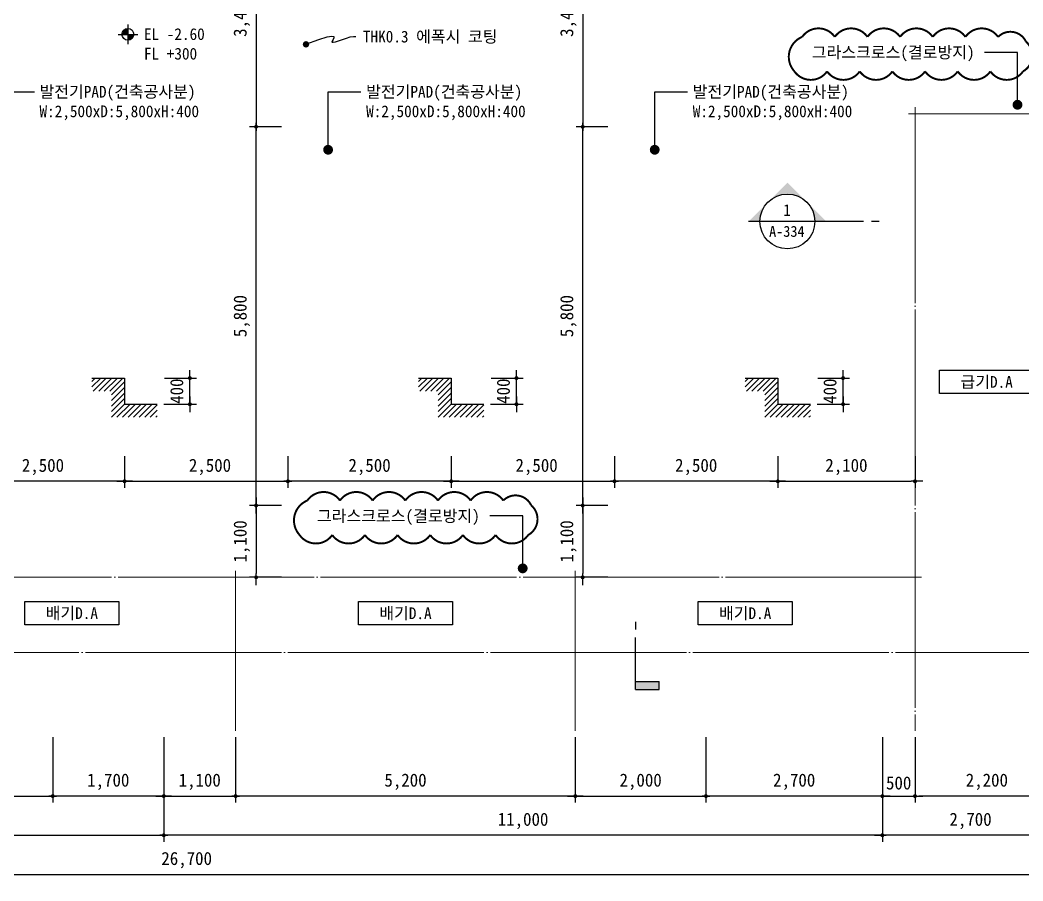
# Model space of a CAD drawing. Header units: inches. Extents: x 2004 to 150234, y 6875187 to 6994525.
# Drawn here: x 76659 to 92011, y 6974645 to 6987829 of the extents above; entities that cross this region are included whole.
import ezdxf
from ezdxf.enums import TextEntityAlignment as Align

# ---------------------------------------------------------------- set-up
doc = ezdxf.new("R2010")
doc.units = ezdxf.units.IN
doc.header["$MEASUREMENT"] = 0
doc.linetypes.add('CEN', pattern=[62, 60, -1, 0, -1])
doc.layers.get('0').update_dxf_attribs({"linetype": 'CONTINUOUS'})
for name, color, linetype, lineweight in [('A-AXIS-LINE', 1, 'CEN', 15), ('A-DIMS', 7, 'CONTINUOUS', 25), ('A-MKXS-LEAD', 7, 'CONTINUOUS', 25), ('A-MKXS-MAK1', 3, 'CONTINUOUS', 25), ('A-MKXS-TEXT2', 7, 'CONTINUOUS', 25), ('A-MKXX-SYMB', 7, 'CONTINUOUS', 25), ('A-XXXX-HATC', 8, 'CONTINUOUS', 18), ('A-XXXX-SYMB', 7, 'CONTINUOUS', 25), ('A-XXXX-TXT2', 3, 'CONTINUOUS', 25), ('REV-202205', 20, 'CONTINUOUS', 25)]:
    doc.layers.add(name, color=color, linetype=linetype, lineweight=lineweight)
doc.layers.add('AA-TEX-3', color=3, linetype='CONTINUOUS')
doc.styles.add('HY울릉도L', font='H2GTRE.TTF')
doc.styles.add('돋움체', font='')
doc.styles.get('돋움체').set_extended_font_data('DotumChe')
doc.dimstyles.new('CDIM', dxfattribs={"dimtxt": 2, "dimasz": 0.6, "dimexe": 1, "dimexo": 1, "dimgap": 1, "dimtad": 1, "dimdec": 0, "dimrnd": 0.5, "dimzin": 0, "dimdsep": 32, "dimlunit": 6, "dimtxsty": 'HY울릉도L', "dimblk1": '_CIDOT', "dimblk2": '_CIDOT', "dimsah": 1, "dimcen": 4.5, "dimclrd": 2, "dimclre": 2, "dimclrt": 7, "dimadec": 0, "dimazin": 0, "dimtfac": 1, "dimtdec": 0, "dimtix": 1, "dimtmove": 2, "dimatfit": 1, "dimldrblk": '_CIDOT', "dimfxl": 1, "dimtolj": 1, "dimtzin": 0, "dimlwd": -1, "dimarcsym": 0})

# ---------------------------------------------------------------- blocks, each defined once
blk = doc.blocks.new('_CIDOT')
at = {"color": 0, "linetype": 'ByBlock'}
blk.add_line((2, 0), (-1, 0), dxfattribs=at)
at = {"color": 0, "linetype": 'ByBlock', "const_width": 0.5}
blk.add_lwpolyline([(-0.25, 0, 1), (0.25, 0, 1)], format="xyb", close=True, dxfattribs=at)
blk = doc.blocks.new('*D24')
at = {"layer": 'A-DIMS', "transparency": 16777216}
for p, q in [((79258, 6982406), (79258, 6982466)), ((79258, 6981946), (79258, 6982346)), ((79258, 6981886), (79258, 6981826))]:
    blk.add_line(p, q, dxfattribs=at)
at = {"layer": 'A-DIMS', "lineweight": -2, "transparency": 16777216}
for p, q in [((78871, 6982346), (79358, 6982346)), ((78859, 6981946), (79358, 6981946))]:
    blk.add_line(p, q, dxfattribs=at)
at = {"layer": 'A-DIMS', "transparency": 16777216, "xscale": 60, "yscale": 60, "zscale": 60}
for p, rotation in [((79258, 6982346), 270), ((79258, 6981946), 90)]:
    blk.add_blockref('_CIDOT', p, dxfattribs=dict(at, rotation=rotation))
at = {"layer": 'A-DIMS', "color": 3, "transparency": 16777216, "insert": (79058, 6982146), "char_height": 200, "attachment_point": 5, "rotation": 90, "style": '돋움체'}
blk.add_mtext('\\A1;400', dxfattribs=at)
blk = doc.blocks.new('*D25')
at = {"layer": 'A-DIMS', "transparency": 16777216}
for p, q in [((84258, 6982406), (84258, 6982466)), ((84258, 6981946), (84258, 6982346)), ((84258, 6981886), (84258, 6981826))]:
    blk.add_line(p, q, dxfattribs=at)
at = {"layer": 'A-DIMS', "lineweight": -2, "transparency": 16777216}
for p, q in [((83871, 6982346), (84358, 6982346)), ((83859, 6981946), (84358, 6981946))]:
    blk.add_line(p, q, dxfattribs=at)
at = {"layer": 'A-DIMS', "transparency": 16777216, "xscale": 60, "yscale": 60, "zscale": 60}
for p, rotation in [((84258, 6982346), 270), ((84258, 6981946), 90)]:
    blk.add_blockref('_CIDOT', p, dxfattribs=dict(at, rotation=rotation))
at = {"layer": 'A-DIMS', "color": 3, "transparency": 16777216, "insert": (84058, 6982146), "char_height": 200, "attachment_point": 5, "rotation": 90, "style": '돋움체'}
blk.add_mtext('\\A1;400', dxfattribs=at)
blk = doc.blocks.new('*D26')
at = {"layer": 'A-DIMS', "transparency": 16777216}
for p, q in [((89258, 6982406), (89258, 6982466)), ((89258, 6981946), (89258, 6982346)), ((89258, 6981886), (89258, 6981826))]:
    blk.add_line(p, q, dxfattribs=at)
at = {"layer": 'A-DIMS', "lineweight": -2, "transparency": 16777216}
for p, q in [((88871, 6982346), (89358, 6982346)), ((88859, 6981946), (89358, 6981946))]:
    blk.add_line(p, q, dxfattribs=at)
at = {"layer": 'A-DIMS', "transparency": 16777216, "xscale": 60, "yscale": 60, "zscale": 60}
for p, rotation in [((89258, 6982346), 270), ((89258, 6981946), 90)]:
    blk.add_blockref('_CIDOT', p, dxfattribs=dict(at, rotation=rotation))
at = {"layer": 'A-DIMS', "color": 3, "transparency": 16777216, "insert": (89058, 6982146), "char_height": 200, "attachment_point": 5, "rotation": 90, "style": '돋움체'}
blk.add_mtext('\\A1;400', dxfattribs=at)
blk = doc.blocks.new('*D56')
at = {"layer": 'A-DIMS', "lineweight": -2, "transparency": 16777216}
for p, q in [((85659, 6986195), (85172, 6986195)), ((85659, 6980395), (85172, 6980395))]:
    blk.add_line(p, q, dxfattribs=at)
at = {"layer": 'A-DIMS', "transparency": 16777216}
blk.add_line((85272, 6980455), (85272, 6986135), dxfattribs=at)
at = {"layer": 'A-DIMS', "transparency": 16777216, "xscale": 60, "yscale": 60, "zscale": 60}
for p, rotation in [((85272, 6986195), 90), ((85272, 6980395), 270)]:
    blk.add_blockref('_CIDOT', p, dxfattribs=dict(at, rotation=rotation))
at = {"layer": 'A-DIMS', "color": 3, "transparency": 16777216, "insert": (85053, 6983295), "char_height": 200, "attachment_point": 5, "rotation": 90, "style": '돋움체'}
blk.add_mtext('\\A1;5,800', dxfattribs=at)
blk = doc.blocks.new('*D57')
at = {"layer": 'A-DIMS', "lineweight": -2, "transparency": 16777216}
for p, q in [((85659, 6989595), (85172, 6989595)), ((85659, 6986195), (85172, 6986195))]:
    blk.add_line(p, q, dxfattribs=at)
at = {"layer": 'A-DIMS', "transparency": 16777216}
blk.add_line((85272, 6989535), (85272, 6986255), dxfattribs=at)
at = {"layer": 'A-DIMS', "transparency": 16777216, "xscale": 60, "yscale": 60, "zscale": 60}
for p, rotation in [((85272, 6989595), 90), ((85272, 6986195), 270)]:
    blk.add_blockref('_CIDOT', p, dxfattribs=dict(at, rotation=rotation))
at = {"layer": 'A-DIMS', "color": 3, "transparency": 16777216, "insert": (85053, 6987895), "char_height": 200, "attachment_point": 5, "rotation": 90, "style": '돋움체'}
blk.add_mtext('\\A1;3,400', dxfattribs=at)
blk = doc.blocks.new('*D58')
at = {"layer": 'A-DIMS', "lineweight": -2, "transparency": 16777216}
for p, q in [((85659, 6980395), (85172, 6980395)), ((85659, 6979295), (85172, 6979295))]:
    blk.add_line(p, q, dxfattribs=at)
at = {"layer": 'A-DIMS', "transparency": 16777216}
blk.add_line((85272, 6980335), (85272, 6979355), dxfattribs=at)
at = {"layer": 'A-DIMS', "transparency": 16777216, "xscale": 60, "yscale": 60, "zscale": 60}
for p, rotation in [((85272, 6980395), 90), ((85272, 6979295), 270)]:
    blk.add_blockref('_CIDOT', p, dxfattribs=dict(at, rotation=rotation))
at = {"layer": 'A-DIMS', "color": 3, "transparency": 16777216, "insert": (85053, 6979845), "char_height": 200, "attachment_point": 5, "rotation": 90, "style": '돋움체'}
blk.add_mtext('\\A1;1,100', dxfattribs=at)
blk = doc.blocks.new('*D59')
at = {"layer": 'A-DIMS', "lineweight": -2, "transparency": 16777216}
for p, q in [((80659, 6986195), (80172, 6986195)), ((80659, 6980395), (80172, 6980395))]:
    blk.add_line(p, q, dxfattribs=at)
at = {"layer": 'A-DIMS', "transparency": 16777216}
blk.add_line((80272, 6980455), (80272, 6986135), dxfattribs=at)
at = {"layer": 'A-DIMS', "transparency": 16777216, "xscale": 60, "yscale": 60, "zscale": 60}
for p, rotation in [((80272, 6986195), 90), ((80272, 6980395), 270)]:
    blk.add_blockref('_CIDOT', p, dxfattribs=dict(at, rotation=rotation))
at = {"layer": 'A-DIMS', "color": 3, "transparency": 16777216, "insert": (80053, 6983295), "char_height": 200, "attachment_point": 5, "rotation": 90, "style": '돋움체'}
blk.add_mtext('\\A1;5,800', dxfattribs=at)
blk = doc.blocks.new('*D60')
at = {"layer": 'A-DIMS', "lineweight": -2, "transparency": 16777216}
for p, q in [((80659, 6989595), (80172, 6989595)), ((80659, 6986195), (80172, 6986195))]:
    blk.add_line(p, q, dxfattribs=at)
at = {"layer": 'A-DIMS', "transparency": 16777216}
blk.add_line((80272, 6989535), (80272, 6986255), dxfattribs=at)
at = {"layer": 'A-DIMS', "transparency": 16777216, "xscale": 60, "yscale": 60, "zscale": 60}
for p, rotation in [((80272, 6989595), 90), ((80272, 6986195), 270)]:
    blk.add_blockref('_CIDOT', p, dxfattribs=dict(at, rotation=rotation))
at = {"layer": 'A-DIMS', "color": 3, "transparency": 16777216, "insert": (80053, 6987895), "char_height": 200, "attachment_point": 5, "rotation": 90, "style": '돋움체'}
blk.add_mtext('\\A1;3,400', dxfattribs=at)
blk = doc.blocks.new('*D61')
at = {"layer": 'A-DIMS', "lineweight": -2, "transparency": 16777216}
for p, q in [((80659, 6980395), (80172, 6980395)), ((80659, 6979295), (80172, 6979295))]:
    blk.add_line(p, q, dxfattribs=at)
at = {"layer": 'A-DIMS', "transparency": 16777216}
blk.add_line((80272, 6980335), (80272, 6979355), dxfattribs=at)
at = {"layer": 'A-DIMS', "transparency": 16777216, "xscale": 60, "yscale": 60, "zscale": 60}
for p, rotation in [((80272, 6980395), 90), ((80272, 6979295), 270)]:
    blk.add_blockref('_CIDOT', p, dxfattribs=dict(at, rotation=rotation))
at = {"layer": 'A-DIMS', "color": 3, "transparency": 16777216, "insert": (80053, 6979845), "char_height": 200, "attachment_point": 5, "rotation": 90, "style": '돋움체'}
blk.add_mtext('\\A1;1,100', dxfattribs=at)
blk = doc.blocks.new('*D62')
at = {"layer": 'A-DIMS', "lineweight": -2, "transparency": 16777216}
for p, q in [((83259, 6981152), (83259, 6980666)), ((85759, 6981152), (85759, 6980666))]:
    blk.add_line(p, q, dxfattribs=at)
at = {"layer": 'A-DIMS', "transparency": 16777216}
blk.add_line((83319, 6980766), (85699, 6980766), dxfattribs=at)
at = {"layer": 'A-DIMS', "transparency": 16777216, "xscale": 60, "yscale": 60, "zscale": 60, "rotation": 180}
blk.add_blockref('_CIDOT', (83259, 6980766), dxfattribs=at)
at = {"layer": 'A-DIMS', "transparency": 16777216, "xscale": 60, "yscale": 60, "zscale": 60}
blk.add_blockref('_CIDOT', (85759, 6980766), dxfattribs=at)
at = {"layer": 'A-DIMS', "color": 3, "transparency": 16777216, "insert": (84566, 6980985), "char_height": 200, "attachment_point": 5, "style": '돋움체'}
blk.add_mtext('\\A1;2,500', dxfattribs=at)
blk = doc.blocks.new('*D63')
at = {"layer": 'A-DIMS', "lineweight": -2, "transparency": 16777216}
for p, q in [((85759, 6981152), (85759, 6980666)), ((88259, 6981152), (88259, 6980666))]:
    blk.add_line(p, q, dxfattribs=at)
at = {"layer": 'A-DIMS', "transparency": 16777216}
blk.add_line((88199, 6980766), (85819, 6980766), dxfattribs=at)
at = {"layer": 'A-DIMS', "transparency": 16777216, "xscale": 60, "yscale": 60, "zscale": 60, "rotation": 180}
blk.add_blockref('_CIDOT', (85759, 6980766), dxfattribs=at)
at = {"layer": 'A-DIMS', "transparency": 16777216, "xscale": 60, "yscale": 60, "zscale": 60}
blk.add_blockref('_CIDOT', (88259, 6980766), dxfattribs=at)
at = {"layer": 'A-DIMS', "color": 3, "transparency": 16777216, "insert": (87009, 6980985), "char_height": 200, "attachment_point": 5, "style": '돋움체'}
blk.add_mtext('\\A1;2,500', dxfattribs=at)
blk = doc.blocks.new('*D64')
at = {"layer": 'A-DIMS', "lineweight": -2, "transparency": 16777216}
for p, q in [((80759, 6981152), (80759, 6980666)), ((83259, 6981152), (83259, 6980666))]:
    blk.add_line(p, q, dxfattribs=at)
at = {"layer": 'A-DIMS', "transparency": 16777216}
blk.add_line((83199, 6980766), (80819, 6980766), dxfattribs=at)
at = {"layer": 'A-DIMS', "transparency": 16777216, "xscale": 60, "yscale": 60, "zscale": 60, "rotation": 180}
blk.add_blockref('_CIDOT', (80759, 6980766), dxfattribs=at)
at = {"layer": 'A-DIMS', "transparency": 16777216, "xscale": 60, "yscale": 60, "zscale": 60}
blk.add_blockref('_CIDOT', (83259, 6980766), dxfattribs=at)
at = {"layer": 'A-DIMS', "color": 3, "transparency": 16777216, "insert": (82009, 6980985), "char_height": 200, "attachment_point": 5, "style": '돋움체'}
blk.add_mtext('\\A1;2,500', dxfattribs=at)
blk = doc.blocks.new('*D65')
at = {"layer": 'A-DIMS', "lineweight": -2, "transparency": 16777216}
for p, q in [((75759, 6981152), (75759, 6980666)), ((78259, 6981152), (78259, 6980666))]:
    blk.add_line(p, q, dxfattribs=at)
at = {"layer": 'A-DIMS', "transparency": 16777216}
blk.add_line((78199, 6980766), (75819, 6980766), dxfattribs=at)
at = {"layer": 'A-DIMS', "transparency": 16777216, "xscale": 60, "yscale": 60, "zscale": 60, "rotation": 180}
blk.add_blockref('_CIDOT', (75759, 6980766), dxfattribs=at)
at = {"layer": 'A-DIMS', "transparency": 16777216, "xscale": 60, "yscale": 60, "zscale": 60}
blk.add_blockref('_CIDOT', (78259, 6980766), dxfattribs=at)
at = {"layer": 'A-DIMS', "color": 3, "transparency": 16777216, "insert": (77009, 6980985), "char_height": 200, "attachment_point": 5, "style": '돋움체'}
blk.add_mtext('\\A1;2,500', dxfattribs=at)
blk = doc.blocks.new('*D66')
at = {"layer": 'A-DIMS', "lineweight": -2, "transparency": 16777216}
for p, q in [((88259, 6981152), (88259, 6980666)), ((90359, 6981152), (90359, 6980666))]:
    blk.add_line(p, q, dxfattribs=at)
at = {"layer": 'A-DIMS', "transparency": 16777216}
blk.add_line((88319, 6980766), (90299, 6980766), dxfattribs=at)
at = {"layer": 'A-DIMS', "transparency": 16777216, "xscale": 60, "yscale": 60, "zscale": 60, "rotation": 180}
blk.add_blockref('_CIDOT', (88259, 6980766), dxfattribs=at)
at = {"layer": 'A-DIMS', "transparency": 16777216, "xscale": 60, "yscale": 60, "zscale": 60}
blk.add_blockref('_CIDOT', (90359, 6980766), dxfattribs=at)
at = {"layer": 'A-DIMS', "color": 3, "transparency": 16777216, "insert": (89309, 6980985), "char_height": 200, "attachment_point": 5, "style": '돋움체'}
blk.add_mtext('\\A1;2,100', dxfattribs=at)
blk = doc.blocks.new('*D75')
at = {"layer": 'A-DIMS', "lineweight": -2, "transparency": 16777216}
for p, q in [((65859, 6976845), (65859, 6974645)), ((92559, 6976845), (92559, 6974645))]:
    blk.add_line(p, q, dxfattribs=at)
at = {"layer": 'A-DIMS', "transparency": 16777216}
blk.add_line((65919, 6974745), (92499, 6974745), dxfattribs=at)
at = {"layer": 'A-DIMS', "transparency": 16777216, "xscale": 60, "yscale": 60, "zscale": 60, "rotation": 180}
blk.add_blockref('_CIDOT', (65859, 6974745), dxfattribs=at)
at = {"layer": 'A-DIMS', "transparency": 16777216, "xscale": 60, "yscale": 60, "zscale": 60}
blk.add_blockref('_CIDOT', (92559, 6974745), dxfattribs=at)
at = {"layer": 'A-DIMS', "color": 3, "transparency": 16777216, "insert": (79209, 6974964), "char_height": 200, "attachment_point": 5, "style": '돋움체'}
blk.add_mtext('\\A1;26,700', dxfattribs=at)
blk = doc.blocks.new('*D76')
at = {"layer": 'A-DIMS', "lineweight": -2, "transparency": 16777216}
for p, q in [((77159, 6976845), (77159, 6975845)), ((78859, 6976845), (78859, 6975845))]:
    blk.add_line(p, q, dxfattribs=at)
at = {"layer": 'A-DIMS', "transparency": 16777216}
blk.add_line((78799, 6975945), (77219, 6975945), dxfattribs=at)
at = {"layer": 'A-DIMS', "transparency": 16777216, "xscale": 60, "yscale": 60, "zscale": 60, "rotation": 180}
blk.add_blockref('_CIDOT', (77159, 6975945), dxfattribs=at)
at = {"layer": 'A-DIMS', "transparency": 16777216, "xscale": 60, "yscale": 60, "zscale": 60}
blk.add_blockref('_CIDOT', (78859, 6975945), dxfattribs=at)
at = {"layer": 'A-DIMS', "color": 3, "transparency": 16777216, "insert": (78009, 6976164), "char_height": 200, "attachment_point": 5, "style": '돋움체'}
blk.add_mtext('\\A1;1,700', dxfattribs=at)
blk = doc.blocks.new('*D77')
at = {"layer": 'A-DIMS', "lineweight": -2, "transparency": 16777216}
for p, q in [((78859, 6976845), (78859, 6975245)), ((89859, 6976845), (89859, 6975245))]:
    blk.add_line(p, q, dxfattribs=at)
at = {"layer": 'A-DIMS', "transparency": 16777216}
blk.add_line((89799, 6975345), (78919, 6975345), dxfattribs=at)
at = {"layer": 'A-DIMS', "transparency": 16777216, "xscale": 60, "yscale": 60, "zscale": 60, "rotation": 180}
blk.add_blockref('_CIDOT', (78859, 6975345), dxfattribs=at)
at = {"layer": 'A-DIMS', "transparency": 16777216, "xscale": 60, "yscale": 60, "zscale": 60}
blk.add_blockref('_CIDOT', (89859, 6975345), dxfattribs=at)
at = {"layer": 'A-DIMS', "color": 3, "transparency": 16777216, "insert": (84359, 6975564), "char_height": 200, "attachment_point": 5, "style": '돋움체'}
blk.add_mtext('\\A1;11,000', dxfattribs=at)
blk = doc.blocks.new('*D78')
at = {"layer": 'A-DIMS', "lineweight": -2, "transparency": 16777216}
for p, q in [((67859, 6976845), (67859, 6975245)), ((78859, 6976845), (78859, 6975245))]:
    blk.add_line(p, q, dxfattribs=at)
at = {"layer": 'A-DIMS', "transparency": 16777216}
blk.add_line((67919, 6975345), (78799, 6975345), dxfattribs=at)
at = {"layer": 'A-DIMS', "transparency": 16777216, "xscale": 60, "yscale": 60, "zscale": 60, "rotation": 180}
blk.add_blockref('_CIDOT', (67859, 6975345), dxfattribs=at)
at = {"layer": 'A-DIMS', "transparency": 16777216, "xscale": 60, "yscale": 60, "zscale": 60}
blk.add_blockref('_CIDOT', (78859, 6975345), dxfattribs=at)
at = {"layer": 'A-DIMS', "color": 3, "transparency": 16777216, "insert": (73359, 6975564), "char_height": 200, "attachment_point": 5, "style": '돋움체'}
blk.add_mtext('\\A1;11,000', dxfattribs=at)
blk = doc.blocks.new('*D79')
at = {"layer": 'A-DIMS', "lineweight": -2, "transparency": 16777216}
for p, q in [((67859, 6976845), (67859, 6975845)), ((77159, 6976845), (77159, 6975845))]:
    blk.add_line(p, q, dxfattribs=at)
at = {"layer": 'A-DIMS', "transparency": 16777216}
blk.add_line((67919, 6975945), (77099, 6975945), dxfattribs=at)
at = {"layer": 'A-DIMS', "transparency": 16777216, "xscale": 60, "yscale": 60, "zscale": 60, "rotation": 180}
blk.add_blockref('_CIDOT', (67859, 6975945), dxfattribs=at)
at = {"layer": 'A-DIMS', "transparency": 16777216, "xscale": 60, "yscale": 60, "zscale": 60}
blk.add_blockref('_CIDOT', (77159, 6975945), dxfattribs=at)
at = {"layer": 'A-DIMS', "color": 3, "transparency": 16777216, "insert": (72509, 6976164), "char_height": 200, "attachment_point": 5, "style": '돋움체'}
blk.add_mtext('\\A1;9,300', dxfattribs=at)
blk = doc.blocks.new('*D81')
at = {"layer": 'A-DIMS', "lineweight": -2, "transparency": 16777216}
for p, q in [((78859, 6976845), (78859, 6975845)), ((79959, 6976845), (79959, 6975845))]:
    blk.add_line(p, q, dxfattribs=at)
at = {"layer": 'A-DIMS', "transparency": 16777216}
blk.add_line((78919, 6975945), (79899, 6975945), dxfattribs=at)
at = {"layer": 'A-DIMS', "transparency": 16777216, "xscale": 60, "yscale": 60, "zscale": 60, "rotation": 180}
blk.add_blockref('_CIDOT', (78859, 6975945), dxfattribs=at)
at = {"layer": 'A-DIMS', "transparency": 16777216, "xscale": 60, "yscale": 60, "zscale": 60}
blk.add_blockref('_CIDOT', (79959, 6975945), dxfattribs=at)
at = {"layer": 'A-DIMS', "color": 3, "transparency": 16777216, "insert": (79409, 6976164), "char_height": 200, "attachment_point": 5, "style": '돋움체'}
blk.add_mtext('\\A1;1,100', dxfattribs=at)
blk = doc.blocks.new('*D82')
at = {"layer": 'A-DIMS', "lineweight": -2, "transparency": 16777216}
for p, q in [((79959, 6976845), (79959, 6975845)), ((85159, 6976845), (85159, 6975845))]:
    blk.add_line(p, q, dxfattribs=at)
at = {"layer": 'A-DIMS', "transparency": 16777216}
blk.add_line((85099, 6975945), (80019, 6975945), dxfattribs=at)
at = {"layer": 'A-DIMS', "transparency": 16777216, "xscale": 60, "yscale": 60, "zscale": 60, "rotation": 180}
blk.add_blockref('_CIDOT', (79959, 6975945), dxfattribs=at)
at = {"layer": 'A-DIMS', "transparency": 16777216, "xscale": 60, "yscale": 60, "zscale": 60}
blk.add_blockref('_CIDOT', (85159, 6975945), dxfattribs=at)
at = {"layer": 'A-DIMS', "color": 3, "transparency": 16777216, "insert": (82559, 6976164), "char_height": 200, "attachment_point": 5, "style": '돋움체'}
blk.add_mtext('\\A1;5,200', dxfattribs=at)
blk = doc.blocks.new('*D83')
at = {"layer": 'A-DIMS', "lineweight": -2, "transparency": 16777216}
for p, q in [((85159, 6976845), (85159, 6975845)), ((87159, 6976845), (87159, 6975845))]:
    blk.add_line(p, q, dxfattribs=at)
at = {"layer": 'A-DIMS', "transparency": 16777216}
blk.add_line((85219, 6975945), (87099, 6975945), dxfattribs=at)
at = {"layer": 'A-DIMS', "transparency": 16777216, "xscale": 60, "yscale": 60, "zscale": 60, "rotation": 180}
blk.add_blockref('_CIDOT', (85159, 6975945), dxfattribs=at)
at = {"layer": 'A-DIMS', "transparency": 16777216, "xscale": 60, "yscale": 60, "zscale": 60}
blk.add_blockref('_CIDOT', (87159, 6975945), dxfattribs=at)
at = {"layer": 'A-DIMS', "color": 3, "transparency": 16777216, "insert": (86159, 6976164), "char_height": 200, "attachment_point": 5, "style": '돋움체'}
blk.add_mtext('\\A1;2,000', dxfattribs=at)
blk = doc.blocks.new('*D84')
at = {"layer": 'A-DIMS', "lineweight": -2, "transparency": 16777216}
for p, q in [((87159, 6976845), (87159, 6975845)), ((89859, 6976845), (89859, 6975845))]:
    blk.add_line(p, q, dxfattribs=at)
at = {"layer": 'A-DIMS', "transparency": 16777216}
blk.add_line((89799, 6975945), (87219, 6975945), dxfattribs=at)
at = {"layer": 'A-DIMS', "transparency": 16777216, "xscale": 60, "yscale": 60, "zscale": 60, "rotation": 180}
blk.add_blockref('_CIDOT', (87159, 6975945), dxfattribs=at)
at = {"layer": 'A-DIMS', "transparency": 16777216, "xscale": 60, "yscale": 60, "zscale": 60}
blk.add_blockref('_CIDOT', (89859, 6975945), dxfattribs=at)
at = {"layer": 'A-DIMS', "color": 3, "transparency": 16777216, "insert": (88509, 6976164), "char_height": 200, "attachment_point": 5, "style": '돋움체'}
blk.add_mtext('\\A1;2,700', dxfattribs=at)
blk = doc.blocks.new('*D85')
at = {"layer": 'A-DIMS', "lineweight": -2, "transparency": 16777216}
for p, q in [((89859, 6976845), (89859, 6975845)), ((90359, 6976845), (90359, 6975845))]:
    blk.add_line(p, q, dxfattribs=at)
at = {"layer": 'A-DIMS', "transparency": 16777216}
for p, q in [((89799, 6975945), (89739, 6975945)), ((89859, 6975945), (90359, 6975945)), ((90419, 6975945), (90479, 6975945))]:
    blk.add_line(p, q, dxfattribs=at)
at = {"layer": 'A-DIMS', "transparency": 16777216, "xscale": 60, "yscale": 60, "zscale": 60}
blk.add_blockref('_CIDOT', (89859, 6975945), dxfattribs=at)
at = {"layer": 'A-DIMS', "transparency": 16777216, "xscale": 60, "yscale": 60, "zscale": 60, "rotation": 180}
blk.add_blockref('_CIDOT', (90359, 6975945), dxfattribs=at)
at = {"layer": 'A-DIMS', "color": 3, "transparency": 16777216, "insert": (90109, 6976145), "char_height": 200, "attachment_point": 5, "style": '돋움체'}
blk.add_mtext('\\A1;500', dxfattribs=at)
blk = doc.blocks.new('*D86')
at = {"layer": 'A-DIMS', "lineweight": -2, "transparency": 16777216}
for p, q in [((90359, 6976845), (90359, 6975845)), ((92559, 6976845), (92559, 6975845))]:
    blk.add_line(p, q, dxfattribs=at)
at = {"layer": 'A-DIMS', "transparency": 16777216}
blk.add_line((92499, 6975945), (90419, 6975945), dxfattribs=at)
at = {"layer": 'A-DIMS', "transparency": 16777216, "xscale": 60, "yscale": 60, "zscale": 60, "rotation": 180}
blk.add_blockref('_CIDOT', (90359, 6975945), dxfattribs=at)
at = {"layer": 'A-DIMS', "transparency": 16777216, "xscale": 60, "yscale": 60, "zscale": 60}
blk.add_blockref('_CIDOT', (92559, 6975945), dxfattribs=at)
at = {"layer": 'A-DIMS', "color": 3, "transparency": 16777216, "insert": (91459, 6976164), "char_height": 200, "attachment_point": 5, "style": '돋움체'}
blk.add_mtext('\\A1;2,200', dxfattribs=at)
blk = doc.blocks.new('*D97')
at = {"layer": 'A-DIMS', "lineweight": -2, "transparency": 16777216}
for p, q in [((89859, 6976845), (89859, 6975245)), ((92559, 6976845), (92559, 6975245))]:
    blk.add_line(p, q, dxfattribs=at)
at = {"layer": 'A-DIMS', "transparency": 16777216}
blk.add_line((92499, 6975345), (89919, 6975345), dxfattribs=at)
at = {"layer": 'A-DIMS', "transparency": 16777216, "xscale": 60, "yscale": 60, "zscale": 60, "rotation": 180}
blk.add_blockref('_CIDOT', (89859, 6975345), dxfattribs=at)
at = {"layer": 'A-DIMS', "transparency": 16777216, "xscale": 60, "yscale": 60, "zscale": 60}
blk.add_blockref('_CIDOT', (92559, 6975345), dxfattribs=at)
at = {"layer": 'A-DIMS', "color": 3, "transparency": 16777216, "insert": (91209, 6975564), "char_height": 200, "attachment_point": 5, "style": '돋움체'}
blk.add_mtext('\\A1;2,700', dxfattribs=at)
blk = doc.blocks.new('*D111')
at = {"layer": 'A-DIMS', "lineweight": -2, "transparency": 16777216}
for p, q in [((78259, 6981152), (78259, 6980666)), ((80759, 6981152), (80759, 6980666))]:
    blk.add_line(p, q, dxfattribs=at)
at = {"layer": 'A-DIMS', "transparency": 16777216}
blk.add_line((78319, 6980766), (80699, 6980766), dxfattribs=at)
at = {"layer": 'A-DIMS', "transparency": 16777216, "xscale": 60, "yscale": 60, "zscale": 60, "rotation": 180}
blk.add_blockref('_CIDOT', (78259, 6980766), dxfattribs=at)
at = {"layer": 'A-DIMS', "transparency": 16777216, "xscale": 60, "yscale": 60, "zscale": 60}
blk.add_blockref('_CIDOT', (80759, 6980766), dxfattribs=at)
at = {"layer": 'A-DIMS', "color": 3, "transparency": 16777216, "insert": (79566, 6980985), "char_height": 200, "attachment_point": 5, "style": '돋움체'}
blk.add_mtext('\\A1;2,500', dxfattribs=at)

msp = doc.modelspace()

# ---------------------------------------------------------------- hatches: boundary and pattern name
at = {"layer": 'A-MKXS-MAK1'}
h = msp.add_hatch(color=256, dxfattribs=at)
h.paths.add_polyline_path([(88405.5, 6985339.3), (88702.5, 6985042.3, 0.4142136), (88108.5, 6985042.3)])
h.paths.add_polyline_path([(88702.5, 6985042.3), (88999.5, 6984745.3), (88825.5, 6984745.3, 0.1989124)])
h.paths.add_polyline_path([(88108.5, 6985042.3, 0.1989124), (87985.5, 6984745.3), (87811.5, 6984745.3)])
msp.add_hatch(color=256, dxfattribs=at).paths.add_polyline_path([(86441.5, 6977698.8), (86441.5, 6977578.8), (86081.5, 6977578.8), (86081.5, 6977698.8)])
at = {"layer": 'A-XXXX-HATC'}
h = msp.add_hatch(dxfattribs=at)
h.set_pattern_fill('BRICK', color=256, scale=60.000001, style=0)
h.set_pattern_definition([(45, (-31604.41, 6901613.3), (-42.426407, 42.426407), [])])
h.paths.add_polyline_path([(78059, 6982146.1), (78059, 6981746.1), (78759, 6981746.1), (78759, 6981946.1), (78259, 6981946.1), (78259, 6982346.1), (77758.2, 6982346.1), (77758.7, 6982146.1)])
h = msp.add_hatch(dxfattribs=at)
h.set_pattern_fill('BRICK', color=256, scale=60.000001, style=0)
h.set_pattern_definition([(45, (-26604.41, 6901613.3), (-42.426407, 42.426407), [])])
h.paths.add_polyline_path([(83059, 6982146.1), (83059, 6981746.1), (83759, 6981746.1), (83759, 6981946.1), (83259, 6981946.1), (83259, 6982346.1), (82758.2, 6982346.1), (82758.7, 6982146.1)])
h = msp.add_hatch(dxfattribs=at)
h.set_pattern_fill('BRICK', color=256, scale=60.000001, style=0)
h.set_pattern_definition([(45, (-21604.41, 6901613.3), (-42.426407, 42.426407), [])])
h.paths.add_polyline_path([(88059, 6982146.1), (88059, 6981746.1), (88759, 6981746.1), (88759, 6981946.1), (88259, 6981946.1), (88259, 6982346.1), (87758.2, 6982346.1), (87758.7, 6982146.1)])
at = {"layer": 'A-XXXX-SYMB'}
h = msp.add_hatch(color=256, dxfattribs=at)
h.paths.add_polyline_path([(78309.2, 6987700.1, 0.4142136), (78219.2, 6987610.1), (78309.2, 6987610.1)])
h.paths.add_polyline_path([(78399.2, 6987610.1), (78309.2, 6987610.1), (78309.2, 6987520.1, 0.4142136)])

# ---------------------------------------------------------------- linework, layer by layer
at = {"layer": 'A-AXIS-LINE', "ltscale": 50}
for p, q in [((90359, 6986495.3), (90359, 6976945.3)), ((93059, 6986395.3), (90259, 6986395.3)), ((79959, 6979395.3), (79959, 6976945.3)), ((85159, 6979395.3), (85159, 6976945.3)), ((90459, 6979295.3), (70808.2, 6979295.3)), ((93059, 6978145.3), (55459, 6978145.3))]:
    msp.add_line(p, q, dxfattribs=at)
at = {"layer": 'A-MKXS-LEAD'}
for p, q in [((91928.2, 6987334.7), (91425.3, 6987334.7)), ((91928.2, 6986532.1), (91928.2, 6987334.7)), ((76374.4, 6986731.7), (76877.3, 6986731.7)), ((81374.4, 6986731.7), (81877.3, 6986731.7)), ((81374.4, 6985842.7), (81374.4, 6986731.7)), ((86374.4, 6986731.7), (86877.3, 6986731.7)), ((86374.4, 6985842.7), (86374.4, 6986731.7)), ((84353.2, 6980234.7), (83850.3, 6980234.7)), ((84353.2, 6979432.1), (84353.2, 6980234.7))]:
    msp.add_line(p, q, dxfattribs=at)
for points, const_width in [([(81011.1, 6987460, 1), (81060.8, 6987455, 1)], 48), ([(91965.7, 6986532.1, 1), (91890.7, 6986532.1, 1)], 75), ([(81336.9, 6985842.7, -1), (81411.9, 6985842.7, -1)], 75), ([(86336.9, 6985842.7, -1), (86411.9, 6985842.7, -1)], 75), ([(84390.7, 6979432.1, 1), (84315.7, 6979432.1, 1)], 75)]:
    msp.add_lwpolyline(points, format="xyb", close=True, dxfattribs=dict(at, const_width=const_width))
msp.add_lwpolyline([(81035.9, 6987457.5), (81231.4, 6987531.2), (81358.8, 6987571), (81431.3, 6987583.9), (81462.1, 6987577), (81464.4, 6987557.1), (81451.4, 6987531.5), (81436.4, 6987507.2), (81432.5, 6987491), (81449.8, 6987488.4), (81486, 6987497.2), (81535.7, 6987513.6), (81593.5, 6987533.8), (81653.9, 6987554), (81711.6, 6987570.3), (81760.9, 6987578.9), (81796.7, 6987576.1)], dxfattribs=at)
at = {"layer": 'A-MKXS-MAK1'}
for p, q in [((87985.5, 6984745.3), (87811.5, 6984745.3)), ((89572.8, 6984745.3), (88825.5, 6984745.3)), ((89812.8, 6984745.3), (89692.8, 6984745.3)), ((86081.5, 6978614.4), (86081.5, 6978494.4)), ((86081.5, 6977578.8), (86081.5, 6978374.4)), ((86081.5, 6977698.8), (86441.5, 6977698.8)), ((86441.5, 6977578.8), (86441.5, 6977698.8)), ((86081.5, 6977578.8), (86441.5, 6977578.8))]:
    msp.add_line(p, q, dxfattribs=at)
msp.add_circle((88405.5, 6984745.3), 420, dxfattribs=at)
at = {"layer": 'A-MKXX-SYMB'}
for points in [[(92175.8, 6982108), (90735.8, 6982108), (90735.8, 6982468), (92175.8, 6982468)], [(78171, 6978566.8), (76731, 6978566.8), (76731, 6978926.8), (78171, 6978926.8)], [(83279, 6978565.3), (81839, 6978565.3), (81839, 6978925.3), (83279, 6978925.3)], [(88479, 6978565.3), (87039, 6978565.3), (87039, 6978925.3), (88479, 6978925.3)]]:
    msp.add_lwpolyline(points, close=True, dxfattribs=at)
at = {"layer": 'A-XXXX-SYMB'}
for p, q in [((78309.2, 6987760.1), (78309.2, 6987460.1)), ((78159.2, 6987610.1), (78459.2, 6987610.1))]:
    msp.add_line(p, q, dxfattribs=at)
for points in [[(77759, 6982346.1), (78259, 6982346.1), (78259, 6981946.1), (78759, 6981946.1)], [(82759, 6982346.1), (83259, 6982346.1), (83259, 6981946.1), (83759, 6981946.1)], [(87759, 6982346.1), (88259, 6982346.1), (88259, 6981946.1), (88759, 6981946.1)]]:
    msp.add_lwpolyline(points, dxfattribs=at)
msp.add_circle((78309.2, 6987610.1), 90, dxfattribs=at)
at = {"layer": 'AA-TEX-3'}
msp.add_line((88825.5, 6984745.3), (87985.5, 6984745.3), dxfattribs=at)
at = {"layer": 'REV-202205', "const_width": 30}
for points in [[(88513, 6987043.4, 0.5205671), (89013, 6987043.4, 0.5205671), (89513, 6987043.4, 0.5205671), (90013, 6987043.4, 0.5205671), (90513, 6987043.4, 0.5205671), (91013, 6987043.4, 0.5205671), (91513, 6987043.4, 0.5205671), (92013, 6987043.4, 0.5205671), (92058.2, 6987498.2, 0.5205671), (91631.2, 6987571.3, 0.5205671), (91131.2, 6987571.3, 0.5205671), (90631.2, 6987571.3, 0.5205671), (90131.2, 6987571.3, 0.5205671), (89631.2, 6987571.3, 0.5205671), (89131.2, 6987571.3, 0.5205671), (88631.2, 6987571.3, 0.5205671)], [(80938, 6979943.4, 0.5205671), (81438, 6979943.4, 0.5205671), (81938, 6979943.4, 0.5205671), (82438, 6979943.4, 0.5205671), (82938, 6979943.4, 0.5205671), (83438, 6979943.4, 0.5205671), (83938, 6979943.4, 0.5205671), (84438, 6979943.4, 0.5205671), (84483.2, 6980398.2, 0.5205671), (84056.2, 6980471.3, 0.5205671), (83556.2, 6980471.3, 0.5205671), (83056.2, 6980471.3, 0.5205671), (82556.2, 6980471.3, 0.5205671), (82056.2, 6980471.3, 0.5205671), (81556.2, 6980471.3, 0.5205671), (81056.2, 6980471.3, 0.5205671)]]:
    msp.add_lwpolyline(points, format="xyb", close=True, dxfattribs=at)

# ---------------------------------------------------------------- texts
at = {"layer": 'A-MKXS-TEXT2', "style": '돋움체'}
for s, height, p in [('1', 180, (88400.5, 6984918.4)), ('A-334', 168, (88397, 6984592))]:
    msp.add_text(s, height=height, dxfattribs=at).set_placement(p, align=Align.MIDDLE)
at = {"layer": 'A-XXXX-TXT2', "style": '돋움체'}
for s, p in [('EL -2.60', (78555.4, 6987614.2)), ('THK0.3 에폭시 코팅', (81907.4, 6987576.1)), ('FL +300', (78555.4, 6987314.2)), ('그라스크로스(결로방지)', (88779.4, 6987334.7)), ('발전기PAD(건축공사분)', (76956.2, 6986731.7)), ('발전기PAD(건축공사분)', (81956.2, 6986731.7)), ('발전기PAD(건축공사분)', (86956.2, 6986731.7)), ('W:2,500xD:5,800xH:400', (76956.2, 6986431.7)), ('W:2,500xD:5,800xH:400', (81956.2, 6986431.7)), ('W:2,500xD:5,800xH:400', (86956.2, 6986431.7)), ('그라스크로스(결로방지)', (81204.4, 6980234.7))]:
    msp.add_text(s, height=180, dxfattribs=at).set_placement(p, align=Align.MIDDLE_LEFT)
for s, p in [('급기D.A', (91455.8, 6982288)), ('배기D.A', (77451, 6978746.8)), ('배기D.A', (82559, 6978745.3)), ('배기D.A', (87759, 6978745.3))]:
    msp.add_text(s, height=180, dxfattribs=at).set_placement(p, align=Align.MIDDLE_CENTER)

# ---------------------------------------------------------------- dimensions: what is measured, and where the dimension line sits
at = {"layer": 'A-DIMS'}
for base, p1, p2, angle, picture, middle in [((80272.3, 6986195.3), (80759, 6989595.3), (80759, 6986195.3), 270, '*D60', (80053.3, 6987895.3)), ((85272.3, 6986195.3), (85759, 6989595.3), (85759, 6986195.3), 270, '*D57', (85053.3, 6987895.3)), ((80272.3, 6986195.3), (80759, 6980395.3), (80759, 6986195.3), 90, '*D59', (80053.3, 6983295.3)), ((85272.3, 6986195.3), (85759, 6980395.3), (85759, 6986195.3), 90, '*D56', (85053.3, 6983295.3)), ((79258, 6982346.1), (78759, 6981946.1), (78771.3, 6982346.1), 90, '*D24', (79057.9, 6982146.1)), ((84258, 6982346.1), (83759, 6981946.1), (83771.3, 6982346.1), 90, '*D25', (84057.9, 6982146.1)), ((89258, 6982346.1), (88759, 6981946.1), (88771.3, 6982346.1), 90, '*D26', (89057.9, 6982146.1)), ((75759, 6980765.8), (78259, 6981252.5), (75759, 6981252.5), 180, '*D65', (77009, 6980984.8)), ((80759, 6980765.8), (83259, 6981252.5), (80759, 6981252.5), 180, '*D64', (82009, 6980984.8)), ((85759, 6980765.8), (88259, 6981252.5), (85759, 6981252.5), 180, '*D63', (87009, 6980984.8)), ((80272.3, 6979295.3), (80759, 6980395.3), (80759, 6979295.3), 270, '*D61', (80053.3, 6979845.3)), ((85272.3, 6979295.3), (85759, 6980395.3), (85759, 6979295.3), 270, '*D58', (85053.3, 6979845.3)), ((77159, 6975945.3), (78859, 6976945.3), (77159, 6976945.3), 180, '*D76', (78009, 6976164.3)), ((78859, 6975345.3), (89859, 6976945.3), (78859, 6976945.3), 180, '*D77', (84359, 6975564.3)), ((79959, 6975945.3), (85159, 6976945.3), (79959, 6976945.3), 180, '*D82', (82559, 6976164.3)), ((87159, 6975945.3), (89859, 6976945.3), (87159, 6976945.3), 180, '*D84', (88509, 6976164.3)), ((89859, 6975345.3), (92559, 6976945.3), (89859, 6976945.3), 180, '*D97', (91209, 6975564.3)), ((90359, 6975945.3), (92559, 6976945.3), (90359, 6976945.3), 180, '*D86', (91459, 6976164.3))]:
    dim = msp.add_linear_dim(base=base, p1=p1, p2=p2, angle=angle, dimstyle='CDIM', override={"dimscale": 100, "dimtxsty": '돋움체', "dimclrd": 256, "dimclre": 256, "dimclrt": 3}, dxfattribs=at)
    dim.commit()
    dim.dimension.update_dxf_attribs({"geometry": picture, "text_midpoint": middle})
for base, p1, p2, picture, middle in [((80759, 6980765.8), (78259, 6981252.5), (80759, 6981252.5), '*D111', (79566.5, 6980984.8)), ((85759, 6980765.8), (83259, 6981252.5), (85759, 6981252.5), '*D62', (84566.5, 6980984.8))]:
    dim = msp.add_linear_dim(base=base, p1=p1, p2=p2, dimstyle='CDIM', override={"dimscale": 100, "dimtxsty": '돋움체', "dimclrd": 256, "dimclre": 256, "dimclrt": 3}, dxfattribs=at)
    dim.commit()
    dim.dimension.update_dxf_attribs({"geometry": picture, "text_midpoint": middle, "dimtype": 160})
for base, p1, p2, picture, middle in [((90359, 6980765.8), (88259, 6981252.5), (90359, 6981252.5), '*D66', (89309, 6980984.8)), ((92559, 6974745.3), (65859, 6976945.3), (92559, 6976945.3), '*D75', (79209, 6974964.3)), ((78859, 6975345.3), (67859, 6976945.3), (78859, 6976945.3), '*D78', (73359, 6975564.3)), ((77159, 6975945.3), (67859, 6976945.3), (77159, 6976945.3), '*D79', (72509, 6976164.3)), ((79959, 6975945.3), (78859, 6976945.3), (79959, 6976945.3), '*D81', (79409, 6976164.3)), ((87159, 6975945.3), (85159, 6976945.3), (87159, 6976945.3), '*D83', (86159, 6976164.3)), ((90359, 6975945.3), (89859, 6976945.3), (90359, 6976945.3), '*D85', (90109, 6976145.4))]:
    dim = msp.add_linear_dim(base=base, p1=p1, p2=p2, dimstyle='CDIM', override={"dimscale": 100, "dimtxsty": '돋움체', "dimclrd": 256, "dimclre": 256, "dimclrt": 3}, dxfattribs=at)
    dim.commit()
    dim.dimension.update_dxf_attribs({"geometry": picture, "text_midpoint": middle})

doc.saveas('drawing.dxf')
